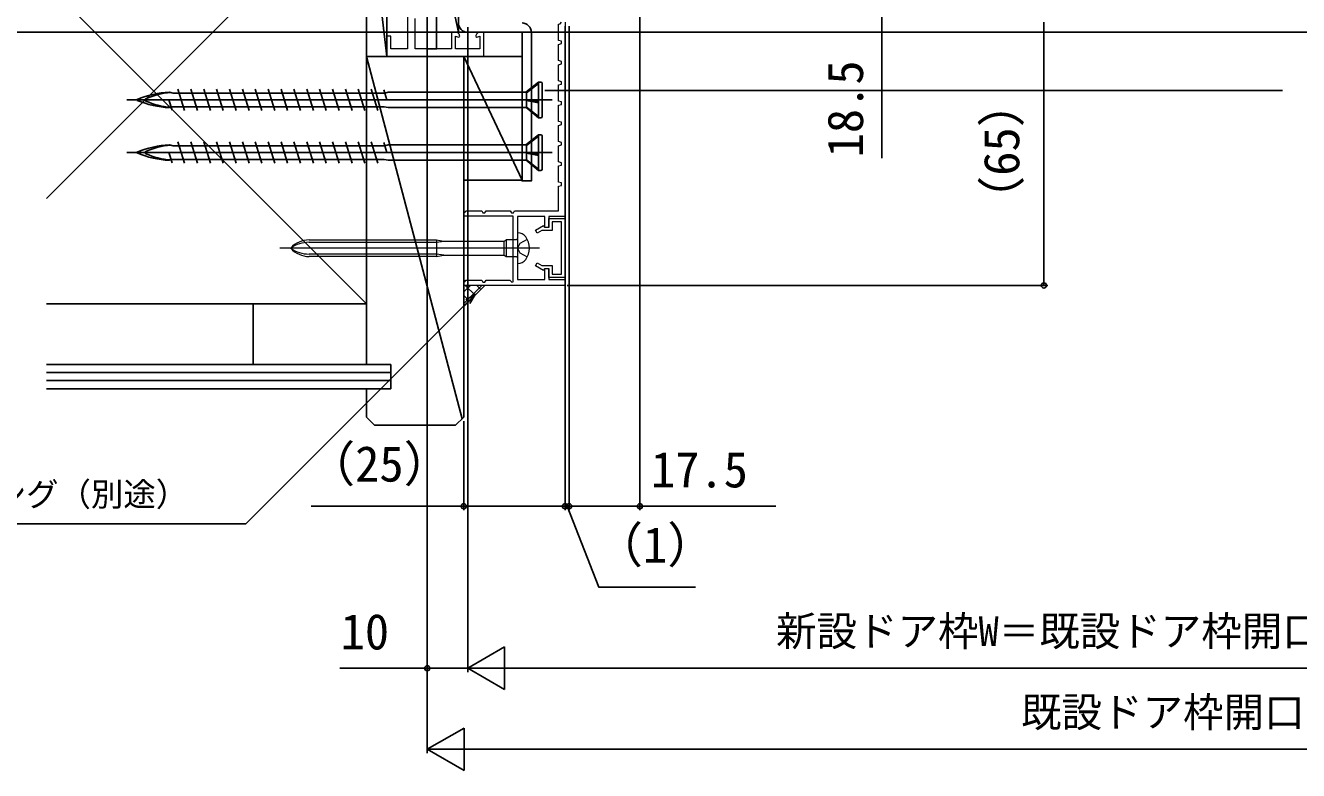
# Model space of a CAD drawing. Units: millimetres, scale not verified. Extents: x -525 to 525, y -783 to 779.
# Drawn here: x -320.2 to -5.9, y 17 to 200.9 of the extents above; entities that cross this region are included whole.
import ezdxf
from ezdxf.enums import TextEntityAlignment as Align

# ---------------------------------------------------------------- set-up
doc = ezdxf.new("R2010")
doc.units = ezdxf.units.MM
doc.header["$LTSCALE"] = 4
doc.layers.add('0-2_YKK_11', color=211, linetype='Continuous', lineweight=18)
doc.layers.add('0-3_YKK_11E', color=7, linetype='Continuous', lineweight=18)
for name, color, linetype in [('0-4_YKK_12', 2, 'Continuous'), ('0-5_YKK_13', 4, 'Continuous'), ('0-7_YKK_D', 6, 'Continuous'), ('0-9_YSS_K', 3, 'Continuous'), ('0-A_YSS_KE', 3, 'Continuous')]:
    doc.layers.add(name, color=color, linetype=linetype)
doc.styles.add('ＭＳ ゴシック', font='')
doc.styles.get('ＭＳ ゴシック').set_extended_font_data('MS Gothic')

msp = doc.modelspace()

# ---------------------------------------------------------------- linework, layer by layer
at = {"layer": '0-2_YKK_11', "color": 30}
msp.add_line((-187, 201.702), (-187, 153.702), dxfattribs=at)
at = {"layer": '0-2_YKK_11', "color": 7}
for p, q in [((-198.651, 149.702), (-198.7, 149.702)), ((-193.325, 145.902), (-257.358, 145.902)), ((-202.02, 144.152), (-202.02, 147.652)), ((-218.7, 143.852), (-250.184, 143.852))]:
    msp.add_line(p, q, dxfattribs=at)
at = {"layer": '0-2_YKK_11', "color": 30}
for points in [[(-188.6, 196.202), (-187.9, 196.399), (-187.9, 197.005), (-188.6, 197.202), (-188.6, 201.202), (-188.192, 201.317), (-187.9, 201.702)], [(-211.644, 154.82), (-211.5, 155.102), (-207.5, 155.102), (-207.245, 154.602), (-206.755, 154.602), (-206.5, 155.102), (-200.5, 155.102), (-200.245, 154.602), (-199.755, 154.602), (-199.5, 155.102), (-188.6, 155.102), (-188.6, 161.202), (-187.9, 161.399), (-187.9, 162.005), (-188.6, 162.202), (-188.6, 166.202), (-187.9, 166.399), (-187.9, 167.005), (-188.6, 167.202), (-188.6, 171.202), (-187.9, 171.399), (-187.9, 172.005), (-188.6, 172.202), (-188.6, 176.202), (-187.9, 176.399), (-187.9, 177.005), (-188.6, 177.202), (-188.6, 181.202), (-187.9, 181.399), (-187.9, 182.005), (-188.6, 182.202), (-188.6, 186.202), (-187.9, 186.399), (-187.9, 187.005), (-188.6, 187.202), (-188.6, 191.202), (-187.9, 191.399), (-187.9, 192.005), (-188.6, 192.202), (-188.6, 196.202)], [(-212, 153.802), (-212, 154.602), (-211.644, 154.82)], [(-211.644, 137.72), (-211.5, 138.002), (-207.5, 138.002), (-207.245, 137.502), (-206.755, 137.502), (-206.5, 138.002), (-200.583, 138.002), (-200.092, 137.511), (-199.8, 137.632), (-199.8, 153.802), (-212, 153.802)], [(-187, 153.702), (-191, 153.702), (-191, 151.002), (-192, 151.002), (-192, 153.702), (-198.7, 153.702), (-198.7, 138.202), (-192, 138.202), (-192, 140.902), (-191, 140.902), (-191, 138.202), (-187, 138.202), (-187, 136.702), (-212, 136.702)], [(-212, 136.702), (-212, 137.502), (-211.644, 137.72)]]:
    msp.add_lwpolyline(points, dxfattribs=at)
msp.add_lwpolyline([(-187, 153.202), (-187, 138.702), (-191, 138.702), (-191, 140.802), (-192.1, 140.802), (-192.315, 140.429), (-194.3, 141.574), (-193.9, 142.267), (-192.748, 141.602), (-190.2, 141.602), (-190.2, 139.502), (-187.9, 139.502), (-187.9, 152.402), (-190.2, 152.402), (-190.2, 150.302), (-192.748, 150.302), (-193.9, 149.637), (-194.3, 150.329), (-192.315, 151.475), (-192.1, 151.102), (-191, 151.102), (-191, 153.202)], close=True, dxfattribs=at)
at = {"layer": '0-2_YKK_11', "color": 7}
for points in [[(-250.184, 147.952), (-218.7, 147.952), (-216.9, 147.652), (-202.02, 147.652), (-201.5, 147.952), (-201.5, 143.852), (-199, 143.852), (-198.7, 143.552)], [(-218.7, 147.952), (-218.7, 143.852), (-216.9, 144.152), (-218.7, 144.452), (-250.184, 144.452)], [(-198.7, 148.252), (-199, 147.952), (-201.5, 147.952)], [(-196.308, 148.052), (-198.159, 147.047), (-198.768, 145.902), (-198.159, 144.757), (-196.308, 143.752)], [(-198.7, 149.702), (-198.7, 142.102), (-198.651, 142.102)], [(-250.184, 147.352), (-218.7, 147.352), (-216.9, 147.652)], [(-216.9, 144.152), (-202.02, 144.152), (-201.5, 143.852)]]:
    msp.add_lwpolyline(points, dxfattribs=at)
for centre, radius, start, end in [((-250.184, 141.952), 6, 90, 138.82712), ((-198.651, 147.302), 2.4, 35.68536, 90), ((-200.6, 145.902), 4.8, 324.31464, 35.68536), ((-250.184, 139.593), 7.759, 90, 125.59896), ((-250.184, 149.852), 6, 221.1729, 270.00002), ((-250.184, 152.211), 7.759, 234.40101, 270.00002), ((-198.651, 144.502), 2.4, 270.00002, 324.31464)]:
    msp.add_arc(centre, radius, start, end, dxfattribs=at)
at = {"layer": '0-3_YKK_11E', "color": 4}
for points in [[(-225.9, 237.202), (-225.9, 195.102), (-230, 195.102), (-230, 198.202), (-231, 198.202), (-231, 193.202), (-207, 193.202), (-207, 199.202), (-208, 199.202)], [(-214, 199.202), (-215, 199.202), (-215, 195.102), (-224, 195.102), (-224, 202.602)], [(-209, 198.193), (-208.748, 198.001), (-208, 198.202), (-208, 195.102), (-214, 195.102), (-214, 198.202), (-213.252, 198.001), (-213, 198.193)]]:
    msp.add_lwpolyline(points, dxfattribs=at)
for centre, start, end in [((-214, 198.202), 359.4782, 89.99997), ((-208, 198.202), 90.00003, 180.5218)]:
    msp.add_arc(centre, 1, start, end, dxfattribs=at)
at = {"layer": '0-4_YKK_12'}
msp.add_line((398.264, 199.202), (-361.64, 199.202), dxfattribs=at)
at = {"layer": '0-5_YKK_13'}
for p, q in [((-193.555, 186.902), (-196.671, 184.402)), ((-193.555, 186.525), (-196.499, 184.251)), ((-193.555, 178.102), (-193.555, 186.902)), ((-192.955, 186.902), (-193.555, 186.902)), ((-192.655, 186.602), (-192.655, 178.402)), ((-190.155, 182.502), (-295.155, 182.502)), ((-284.004, 179.991), (-284.781, 182.502)), ((-284.655, 184.402), (-283.706, 184.177)), ((-231.487, 184.177), (-283.706, 184.177)), ((-280.904, 179.852), (-282.546, 185.152)), ((-277.724, 179.852), (-279.366, 185.152)), ((-274.544, 179.852), (-276.186, 185.152)), ((-271.364, 179.852), (-273.006, 185.152)), ((-268.184, 179.852), (-269.826, 185.152)), ((-265.004, 179.852), (-266.646, 185.152)), ((-261.824, 179.852), (-263.466, 185.152)), ((-258.644, 179.852), (-260.286, 185.152)), ((-255.464, 179.852), (-257.106, 185.152)), ((-252.284, 179.852), (-253.926, 185.152)), ((-249.104, 179.852), (-250.746, 185.152)), ((-245.924, 179.852), (-247.566, 185.152)), ((-242.744, 179.852), (-244.386, 185.152)), ((-239.564, 179.852), (-241.206, 185.152)), ((-236.384, 179.852), (-238.026, 185.152)), ((-233.204, 179.852), (-234.846, 185.152)), ((-230.968, 182.502), (-231.746, 185.013)), ((-230.655, 184.402), (-231.494, 184.197)), ((-196.671, 184.402), (-230.655, 184.402)), ((-196.671, 184.402), (-196.499, 184.251)), ((-196.671, 182.558), (-193.555, 182.032)), ((-196.499, 182.333), (-196.671, 182.558)), ((-196.499, 182.548), (-196.671, 182.558)), ((-196.499, 184.251), (-196.499, 182.548)), ((-193.555, 182.108), (-196.499, 182.548)), ((-193.555, 181.789), (-196.499, 182.333)), ((-196.499, 182.333), (-196.499, 180.71)), ((-9.904, 184.858), (-192, 184.858)), ((-284.655, 180.602), (-284.222, 180.696)), ((-233.506, 180.827), (-284.263, 180.827)), ((-231.671, 180.827), (-233.506, 180.827)), ((-230.655, 180.602), (-231.671, 180.827)), ((-230.655, 180.602), (-196.534, 180.602)), ((-193.555, 178.102), (-196.671, 180.717)), ((-196.499, 180.71), (-196.671, 180.717)), ((-193.555, 178.418), (-196.499, 180.71)), ((-193.555, 178.102), (-192.955, 178.102)), ((-193.555, 173.902), (-196.671, 171.402)), ((-193.555, 173.525), (-196.499, 171.251)), ((-193.555, 165.102), (-193.555, 173.902)), ((-192.955, 173.902), (-193.555, 173.902)), ((-192.655, 173.602), (-192.655, 165.402)), ((-284.655, 171.402), (-283.706, 171.177)), ((-231.487, 171.177), (-283.706, 171.177)), ((-280.904, 166.852), (-282.546, 172.152)), ((-277.724, 166.852), (-279.366, 172.152)), ((-274.544, 166.852), (-276.186, 172.152)), ((-271.364, 166.852), (-273.006, 172.152)), ((-268.184, 166.852), (-269.826, 172.152)), ((-265.004, 166.852), (-266.646, 172.152)), ((-261.824, 166.852), (-263.466, 172.152)), ((-258.644, 166.852), (-260.286, 172.152)), ((-255.464, 166.852), (-257.106, 172.152)), ((-252.284, 166.852), (-253.926, 172.152)), ((-249.104, 166.852), (-250.746, 172.152)), ((-245.924, 166.852), (-247.566, 172.152)), ((-242.744, 166.852), (-244.386, 172.152)), ((-239.564, 166.852), (-241.206, 172.152)), ((-236.384, 166.852), (-238.026, 172.152)), ((-233.204, 166.852), (-234.846, 172.152)), ((-230.968, 169.502), (-231.746, 172.013)), ((-230.655, 171.402), (-231.494, 171.197)), ((-196.671, 171.402), (-230.655, 171.402)), ((-196.671, 171.402), (-196.499, 171.251)), ((-196.499, 171.251), (-196.499, 169.548)), ((-190.155, 169.502), (-295.155, 169.502)), ((-284.004, 166.991), (-284.781, 169.502)), ((-284.655, 167.602), (-284.222, 167.696)), ((-233.506, 167.827), (-284.263, 167.827)), ((-231.671, 167.827), (-233.506, 167.827)), ((-230.655, 167.602), (-231.671, 167.827)), ((-230.655, 167.602), (-196.534, 167.602)), ((-196.671, 169.558), (-193.555, 169.032)), ((-196.499, 169.333), (-196.671, 169.558)), ((-196.499, 169.548), (-196.671, 169.558)), ((-193.555, 165.102), (-196.671, 167.717)), ((-196.499, 167.71), (-196.671, 167.717)), ((-193.555, 169.108), (-196.499, 169.548)), ((-193.555, 168.789), (-196.499, 169.333)), ((-196.499, 169.333), (-196.499, 167.71)), ((-193.555, 165.418), (-196.499, 167.71)), ((-193.555, 165.102), (-192.955, 165.102))]:
    msp.add_line(p, q, dxfattribs=at)
msp.add_lwpolyline([(-218.7, 267.102), (-221, 267.102), (-221, 195.102), (-218.7, 195.102)], close=True, dxfattribs=at)
msp.add_lwpolyline([(-195.3, 199.202), (-195.3, 162.502), (-197.6, 162.502), (-197.6, 199.202), (-211, 199.202)], dxfattribs=at)
for centre, radius, start, end in [((-211, 201.502), 2.3, 180, 269.99998), ((-197.6, 199.202), 2.3, 0.00002, 90), ((-192.955, 186.602), 0.3, 0, 90), ((-292.538, 182.502), 0.117, 117.35017, 242.64983), ((-283.708, 161.786), 22.635, 92.39615, 113.10664), ((-283.708, 203.218), 22.635, 246.89336, 267.60385), ((-290.343, 182.502), 0.312, 116.38444, 243.61556), ((-283.152, 166.617), 17.748, 93.82521, 114.39311), ((-283.152, 198.386), 17.748, 245.60689, 266.19629), ((-192.955, 178.402), 0.3, 270, 0), ((-192.955, 173.602), 0.3, 0, 90), ((-283.708, 148.786), 22.635, 92.39615, 113.10664), ((-290.343, 169.502), 0.312, 116.38444, 243.61556), ((-283.152, 153.617), 17.748, 93.82521, 114.39311), ((-292.538, 169.502), 0.117, 117.35017, 242.64983), ((-283.708, 190.218), 22.635, 246.89336, 267.60385), ((-283.152, 185.386), 17.748, 245.60689, 266.19629), ((-192.955, 165.402), 0.3, 270, 0)]:
    msp.add_arc(centre, radius, start, end, dxfattribs=at)
at = {"layer": '0-7_YKK_D'}
for p, q in [((-168.5, 220.202), (-168.5, 81.203)), ((-68.785, 201.702), (-68.785, 136.702)), ((-221, 198.202), (-221, 41.202)), ((-211, 200.502), (-211, 41.202)), ((-211, 200.502), (-211, 41.202)), ((-187, 200.702), (-187, 81.202)), ((-187, 200.702), (-187, 81.202)), ((-186, 200.702), (-186, 81.203)), ((-186, 200.702), (-186, 81.202)), ((-186.5, 136.702), (-67.785, 136.702)), ((-212, 103.202), (-212, 81.202)), ((-221, 97.202), (-221, 21.202)), ((-212, 82.202), (-249.668, 82.202)), ((-187, 82.202), (-212, 82.202)), ((-187, 82.202), (-189.55, 82.202)), ((-187, 82.202), (-184.45, 82.202)), ((-186, 82.202), (-187, 82.202)), ((-186, 82.202), (-187, 82.202)), ((-186, 82.202), (-183.45, 82.202)), ((-211, 42.202), (-201.907, 47.452)), ((-201.907, 36.952), (-201.907, 47.452)), ((-211, 42.202), (-201.907, 36.952)), ((-211, 42.202), (-192.813, 42.202)), ((-200.5, 42.202), (182.5, 42.202)), ((-221, 22.202), (-211.907, 27.452)), ((-211.907, 16.952), (-211.907, 27.452)), ((-221, 22.202), (-211.907, 16.952)), ((-221, 22.202), (-202.814, 22.202)), ((-210.5, 22.202), (192.5, 22.202))]:
    msp.add_line(p, q, dxfattribs=at)
for points in [[(-108.785, 220.202), (-108.785, 201.702), (-108.785, 168.152)], [(-209.175, 134.491), (-210.979, 132.688), (-265.776, 77.891), (-350.151, 77.891)], [(-210.495, 132.205), (-209.175, 134.491), (-211.462, 133.171)], [(-186.5, 82.202), (-178.611, 62.202), (-154.77, 62.202)], [(-186, 82.203), (-168.5, 82.203), (-134.95, 82.203)], [(-211, 42.202), (-221, 42.202), (-242.55, 42.202)]]:
    msp.add_lwpolyline(points, dxfattribs=at)
for centre in [(-68.785, 136.702), (-212, 82.202), (-187, 82.202), (-187, 82.202), (-186, 82.203), (-186, 82.202), (-168.5, 82.203), (-221, 42.202)]:
    msp.add_circle(centre, 0.637, dxfattribs=at)
at = {"layer": '0-9_YSS_K'}
for p, q in [((-236, 237.202), (-315, 158.202)), ((-236, 237.201), (-231, 193.202)), ((-221, 235.201), (-213.3, 199.202)), ((-236, 132.202), (-315, 211.202)), ((-236, 117.202), (-236, 193.202)), ((-236, 193.202), (-212, 193.202)), ((-236, 193.202), (-212.417, 103.784)), ((-212, 193.202), (-212, 132.202)), ((-212, 104.202), (-212, 193.202)), ((-212, 193.202), (-197.6, 162.702)), ((-211.8, 131.701), (-206.8, 136.701)), ((-211.8, 135.261), (-210.36, 136.701)), ((-211.8, 132.433), (-207.531, 136.701)), ((-209.204, 134.297), (-211.608, 136.701)), ((-207.79, 135.712), (-208.78, 136.701)), ((-236, 132.202), (-315, 132.202)), ((-264, 132.202), (-264, 117.202)), ((-210.618, 132.883), (-211.8, 134.065)), ((-230, 117.202), (-315, 117.202)), ((-230, 117.202), (-230, 111.202)), ((-230, 115.202), (-315, 115.202)), ((-230, 113.202), (-315, 113.202)), ((-230, 111.202), (-315, 111.202)), ((-236, 104.202), (-236, 111.202)), ((-236, 104.202), (-234, 102.202)), ((-212, 104.202), (-214, 102.202)), ((-234, 102.202), (-214, 102.202))]:
    msp.add_line(p, q, dxfattribs=at)
for points in [[(-236, 193.202), (-231, 193.202), (-231, 237.201), (-236, 237.201)], [(-213.3, 235.201), (-221, 235.201), (-221, 199.202), (-213.3, 199.202)], [(-197.6, 193.202), (-212, 193.202), (-212, 162.702), (-197.6, 162.702)]]:
    msp.add_lwpolyline(points, close=True, dxfattribs=at)
at = {"layer": '0-A_YSS_KE'}
msp.add_lwpolyline([(-315, 237.202), (-236, 237.202), (-236, 132.202), (-315, 132.202)], dxfattribs=at)

# ---------------------------------------------------------------- texts
at = {"layer": '0-7_YKK_D', "style": 'ＭＳ ゴシック'}
for s, p in [('18.5', (-110.785, 168.311)), ('（65）', (-72.216, 151.781))]:
    msp.add_text(s, height=8.798, rotation=90, dxfattribs=at).set_placement(p, align=Align.BOTTOM_LEFT)
for s, height, p in [('（25）', 8.798, (-250.805, 85.634)), ('17.5', 8.798, (-165.791, 84.203)), ('シーリング（別途）', 5.865, (-352.023, 80.468)), ('（1）', 8.798, (-179.748, 65.634)), ('10', 8.798, (-242.391, 44.202)), ('新設ドア枠W＝既設ドア枠開口幅KW－20', 7.331, (-134.909, 45.509)), ('既設ドア枠開口幅KW', 7.331, (-74.426, 25.509))]:
    msp.add_text(s, height=height, dxfattribs=at).set_placement(p, align=Align.BOTTOM_LEFT)

doc.saveas('drawing.dxf')
